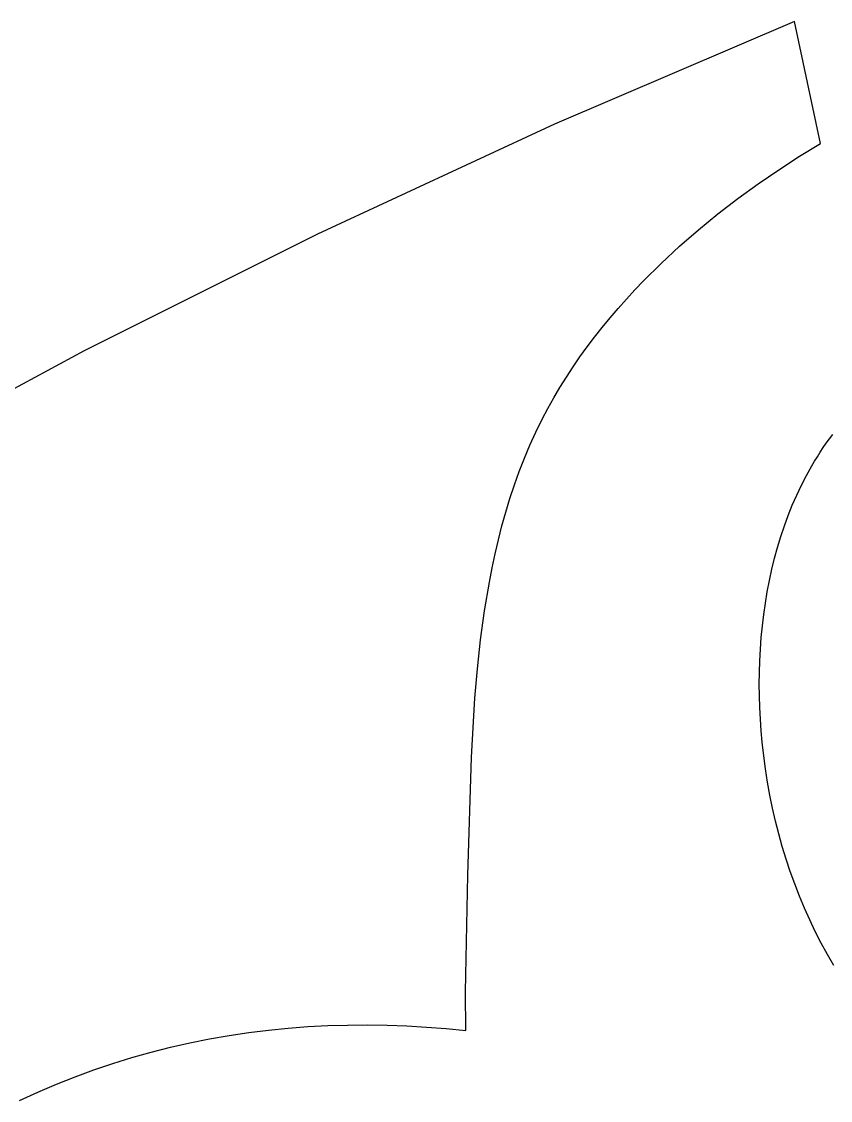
# Model space of a CAD drawing. Header units: millimetres. Extents: x 215 to 1844, y 1465 to 2065.
# Drawn here: x 644.9 to 718.9, y 1648.6 to 1747.3 of the extents above; entities that cross this region are included whole.
import ezdxf

# ---------------------------------------------------------------- set-up
doc = ezdxf.new("R2010")
doc.units = ezdxf.units.MM
doc.layers.add('Layer 01', color=12, linetype='Continuous', true_color=0xde0000)

msp = doc.modelspace()

# ---------------------------------------------------------------- linework, layer by layer
at = {"layer": 'Layer 01'}
for p, q in [((715.601, 1747.304), (693.656, 1737.912)), ((717.978, 1736.16), (715.601, 1747.304)), ((693.656, 1737.912), (671.998, 1727.872)), ((716.06, 1734.983), (717.978, 1736.16)), ((714.159, 1733.75), (716.06, 1734.983)), ((712.28, 1732.46), (714.159, 1733.75)), ((710.428, 1731.115), (712.28, 1732.46)), ((708.61, 1729.715), (710.428, 1731.115)), ((706.832, 1728.261), (708.61, 1729.715)), ((671.998, 1727.872), (650.648, 1717.195)), ((705.099, 1726.754), (706.832, 1728.261)), ((703.418, 1725.195), (705.099, 1726.754)), ((701.794, 1723.584), (703.418, 1725.195)), ((701.005, 1722.759), (701.794, 1723.584)), ((700.233, 1721.922), (701.005, 1722.759)), ((699.479, 1721.073), (700.233, 1721.922)), ((698.742, 1720.211), (699.479, 1721.073)), ((698.024, 1719.337), (698.742, 1720.211)), ((697.326, 1718.45), (698.024, 1719.337)), ((696.648, 1717.552), (697.326, 1718.45)), ((650.648, 1717.195), (629.623, 1705.889)), ((695.355, 1715.719), (695.991, 1716.641)), ((695.991, 1716.641), (696.648, 1717.552)), ((694.743, 1714.785), (695.355, 1715.719)), ((694.153, 1713.839), (694.743, 1714.785)), ((693.588, 1712.882), (694.153, 1713.839)), ((693.047, 1711.913), (693.588, 1712.882)), ((692.532, 1710.933), (693.047, 1711.913)), ((691.958, 1709.764), (692.532, 1710.933)), ((691.419, 1708.579), (691.958, 1709.764)), ((718.234, 1708.341), (718.515, 1708.746)), ((718.515, 1708.746), (718.803, 1709.145)), ((718.803, 1709.145), (719.099, 1709.538)), ((690.914, 1707.38), (691.419, 1708.579)), ((717.693, 1707.514), (717.96, 1707.93)), ((717.96, 1707.93), (718.234, 1708.341)), ((690.442, 1706.167), (690.914, 1707.38)), ((717.18, 1706.666), (717.433, 1707.093)), ((717.433, 1707.093), (717.693, 1707.514)), ((690.002, 1704.942), (690.442, 1706.167)), ((716.238, 1704.909), (716.696, 1705.797)), ((716.696, 1705.797), (717.18, 1706.666)), ((689.592, 1703.703), (690.002, 1704.942)), ((715.809, 1704.002), (716.238, 1704.909)), ((715.406, 1703.077), (715.809, 1704.002)), ((689.211, 1702.453), (689.592, 1703.703)), ((715.03, 1702.135), (715.406, 1703.077)), ((688.859, 1701.192), (689.211, 1702.453)), ((714.68, 1701.178), (715.03, 1702.135)), ((688.533, 1699.921), (688.859, 1701.192)), ((714.356, 1700.207), (714.68, 1701.178)), ((688.233, 1698.639), (688.533, 1699.921)), ((714.059, 1699.222), (714.356, 1700.207)), ((713.786, 1698.224), (714.059, 1699.222)), ((687.958, 1697.348), (688.233, 1698.639)), ((713.539, 1697.215), (713.786, 1698.224)), ((687.706, 1696.049), (687.958, 1697.348)), ((713.317, 1696.196), (713.539, 1697.215)), ((687.267, 1693.427), (687.706, 1696.049)), ((713.12, 1695.167), (713.317, 1696.196)), ((712.946, 1694.129), (713.12, 1695.167)), ((712.797, 1693.084), (712.946, 1694.129)), ((686.907, 1690.779), (687.267, 1693.427)), ((712.671, 1692.033), (712.797, 1693.084)), ((712.569, 1690.977), (712.671, 1692.033)), ((686.617, 1688.109), (686.907, 1690.779)), ((712.49, 1689.916), (712.569, 1690.977)), ((712.433, 1688.851), (712.49, 1689.916)), ((686.386, 1685.423), (686.617, 1688.109)), ((712.4, 1687.785), (712.433, 1688.851)), ((712.388, 1686.717), (712.4, 1687.785)), ((712.398, 1685.649), (712.388, 1686.717)), ((686.067, 1680.023), (686.386, 1685.423)), ((712.429, 1684.582), (712.398, 1685.649)), ((712.482, 1683.517), (712.429, 1684.582)), ((712.556, 1682.454), (712.482, 1683.517)), ((712.651, 1681.396), (712.556, 1682.454)), ((712.786, 1680.174), (712.651, 1681.396)), ((712.948, 1678.959), (712.786, 1680.174)), ((685.731, 1669.254), (686.067, 1680.023)), ((713.138, 1677.752), (712.948, 1678.959)), ((713.354, 1676.554), (713.138, 1677.752)), ((713.598, 1675.364), (713.354, 1676.554)), ((713.869, 1674.184), (713.598, 1675.364)), ((714.167, 1673.014), (713.869, 1674.184)), ((714.491, 1671.855), (714.167, 1673.014)), ((714.842, 1670.707), (714.491, 1671.855)), ((715.22, 1669.57), (714.842, 1670.707)), ((715.625, 1668.446), (715.22, 1669.57)), ((685.52, 1658.578), (685.731, 1669.254)), ((716.056, 1667.336), (715.625, 1668.446)), ((716.513, 1666.238), (716.056, 1667.336)), ((716.997, 1665.155), (716.513, 1666.238)), ((717.508, 1664.087), (716.997, 1665.155)), ((718.044, 1663.034), (717.508, 1664.087)), ((718.607, 1661.997), (718.044, 1663.034)), ((719.196, 1660.977), (718.607, 1661.997)), ((685.563, 1655.029), (685.52, 1658.578)), ((671.118, 1655.398), (672.928, 1655.492)), ((672.928, 1655.492), (674.739, 1655.544)), ((674.739, 1655.544), (676.549, 1655.556)), ((676.549, 1655.556), (678.358, 1655.528)), ((678.358, 1655.528), (680.165, 1655.46)), ((662.113, 1654.284), (663.905, 1654.595)), ((663.905, 1654.595), (665.703, 1654.861)), ((665.703, 1654.861), (667.505, 1655.083)), ((667.505, 1655.083), (669.31, 1655.262)), ((669.31, 1655.262), (671.118, 1655.398)), ((680.165, 1655.46), (681.969, 1655.354)), ((681.969, 1655.354), (683.768, 1655.21)), ((683.768, 1655.21), (685.563, 1655.029)), ((656.779, 1653.075), (658.549, 1653.524)), ((658.549, 1653.524), (660.327, 1653.927)), ((660.327, 1653.927), (662.113, 1654.284)), ((653.28, 1652.037), (655.024, 1652.579)), ((655.024, 1652.579), (656.779, 1653.075)), ((651.547, 1651.449), (653.28, 1652.037)), ((648.122, 1650.137), (649.827, 1650.815)), ((649.827, 1650.815), (651.547, 1651.449)), ((646.431, 1649.414), (648.122, 1650.137)), ((644.758, 1648.647), (646.431, 1649.414))]:
    msp.add_line(p, q, dxfattribs=at)

doc.saveas('drawing.dxf')
